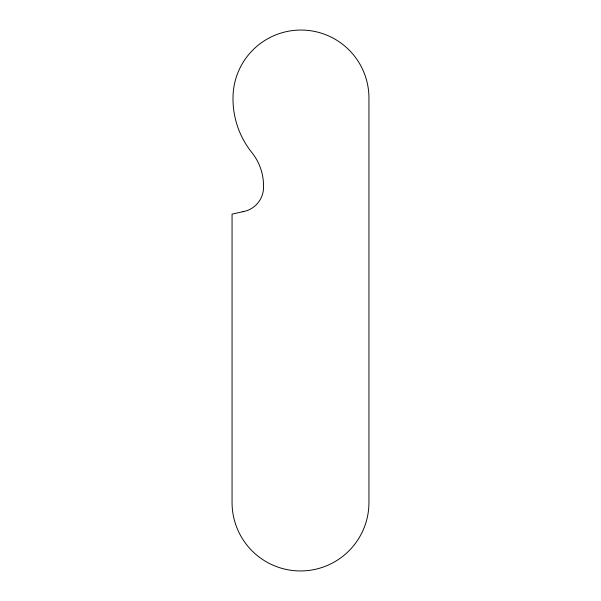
<?xml version="1.0" encoding="UTF-8"?>
<svg xmlns="http://www.w3.org/2000/svg" width="601" height="601" viewBox="0 0 601 601"><rect width="100%" height="100%" fill="white"/><g stroke="black" fill="none" stroke-linecap="round" stroke-linejoin="round"><path stroke-width="0.9" d="M242.977 211.68L232.061 214.129L232.061 503.33A68.446 68.446 0 0 0 300.5 570.95A68.446 68.446 0 0 0 368.939 503.33L368.939 97.662A67.973 67.973 0 0 0 300.966 30.05A67.973 67.973 0 0 0 233 97.662A86.071 86.071 0 0 0 251.256 151.798A53.241 53.241 0 0 1 263.538 185.829A24.949 24.949 0 0 1 242.977 211.68"/></g></svg>
